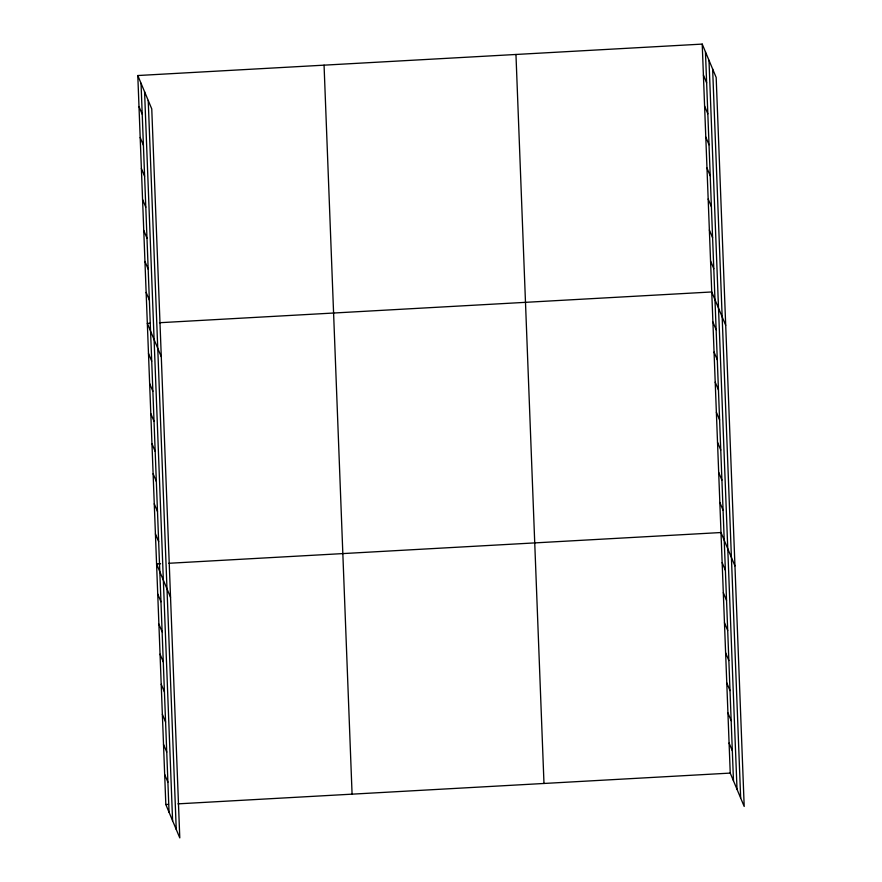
<?xml version="1.0" encoding="UTF-8"?>
<svg xmlns="http://www.w3.org/2000/svg" width="882" height="882" viewBox="0 0 882 882"><rect width="100%" height="100%" fill="white"/><g stroke="black" fill="none" stroke-linecap="round" stroke-linejoin="round"><path stroke-width="1.32" d="M137.801 75.532L151.759 108.905L179.785 837.9L165.827 804.538L137.801 75.532L702.215 44.1L716.173 77.462L744.199 806.468L730.241 773.095L702.215 44.1M150.028 323.242L147.327 323.396L161.285 356.758M159.477 322.724L711.741 291.964L725.699 325.326M160.623 563.741L156.577 563.962L170.535 597.334M168.727 563.289L720.991 532.53L734.949 565.891M165.827 804.538L168.528 804.384M177.977 803.855L730.241 773.095M703.406 75.08L706.636 82.82M704.597 106.061L707.827 113.8M705.787 137.052L709.029 144.78M706.978 168.032L710.219 175.761M708.169 199.012L711.41 206.741M709.36 229.993L712.601 237.732M710.55 260.973L713.792 268.712M712.899 322.029L716.14 329.758M714.056 352.105L717.298 359.834M715.214 382.171L718.444 389.91M716.371 412.247L719.602 419.975M717.529 442.312L720.759 450.052M718.687 472.388L721.917 480.117M719.844 502.453L723.075 510.193M722.149 562.606L725.39 570.334M723.306 592.671L726.536 600.399M724.464 622.747L727.694 630.476M725.621 652.812L728.852 660.552M726.779 682.889L730.009 690.617M727.937 712.954L731.167 720.693M729.083 743.03L732.325 750.758M138.992 106.524L142.222 114.252M140.183 137.504L143.413 145.232M141.374 168.484L144.604 176.213M142.564 199.464L145.795 207.204M143.755 230.445L146.985 238.184M144.946 261.436L148.176 269.164M146.136 292.416L149.378 300.145M148.485 353.473L151.715 361.201M149.642 383.538L152.873 391.277M150.8 413.614L154.03 421.342M151.958 443.679L155.188 451.419M153.115 473.755L156.346 481.484M154.262 503.82L157.503 511.56M155.419 533.897L158.661 541.625M157.735 594.038L160.965 601.767M158.892 624.114L162.123 631.843M160.05 654.179L163.28 661.908M161.208 684.256L164.438 691.984M162.365 714.321L165.595 722.06M163.512 744.397L166.753 752.126M164.669 774.462L167.911 782.202M712.634 69.005L740.659 798.001M708.985 60.296L737.021 789.291M705.446 51.829L733.482 780.835M515.959 54.475L543.985 783.47M324.058 65.158L352.083 794.164M148.22 100.438L176.246 829.444M144.571 91.728L172.596 820.723M141.032 83.272L169.057 812.267"/></g></svg>
